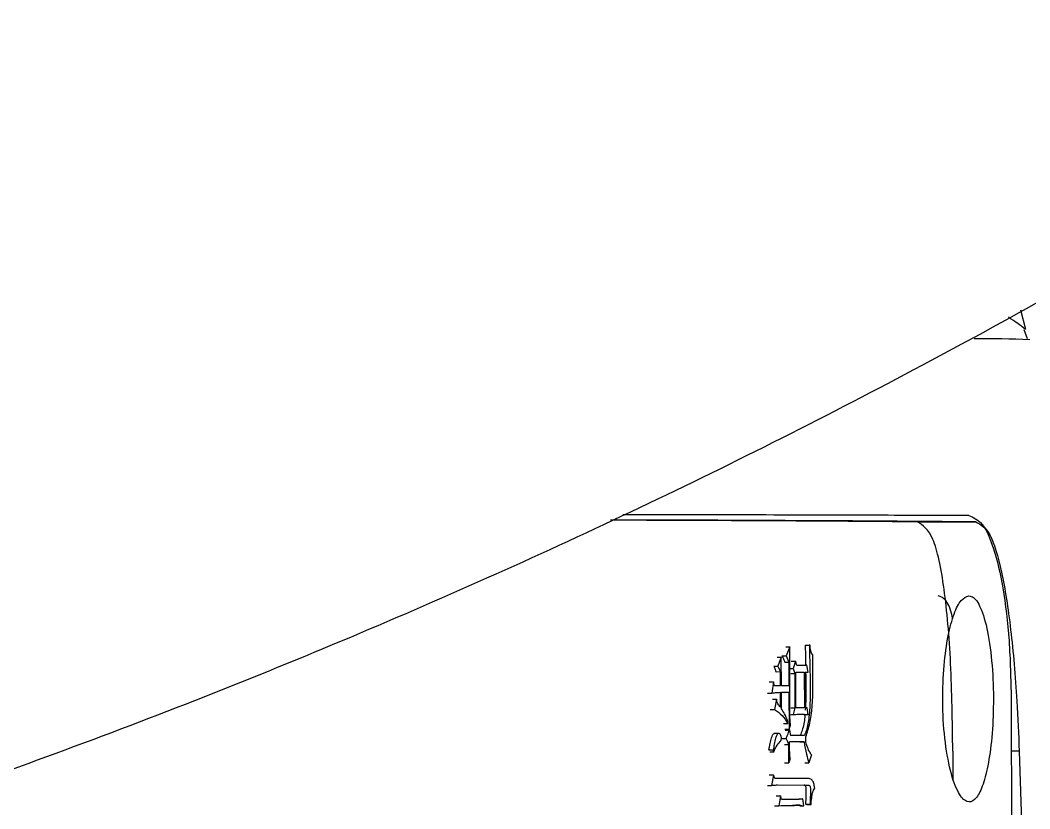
# Model space of a CAD drawing. Header units: millimetres. Extents: x 2312 to 3992, y 755 to 1943.
# Drawn here: x 2954.13 to 2976.19, y 970.49 to 987.7 of the extents above; entities that cross this region are included whole.
import ezdxf

# ---------------------------------------------------------------- set-up
doc = ezdxf.new("R2010")
doc.units = ezdxf.units.MM

msp = doc.modelspace()

# ---------------------------------------------------------------- linework, layer by layer
at = {"color": 7, "linetype": 'Continuous', "lineweight": 25}
for p, q in [((2976.1, 980.949), (2975.993, 981.372)), ((2976.14, 980.746), (2976.064, 980.941)), ((2973.738, 976.75), (2975.012, 976.751)), ((2971.284, 974.055), (2971.373, 974.055)), ((2971.389, 974.055), (2971.373, 974.055)), ((2970.947, 974.024), (2970.867, 973.829)), ((2970.867, 973.829), (2970.928, 973.688)), ((2970.95, 972.531), (2970.947, 974.024)), ((2970.761, 973.797), (2970.687, 973.603)), ((2970.762, 973.17), (2970.761, 973.797)), ((2970.928, 973.688), (2970.929, 973.169)), ((2971.069, 973.71), (2971.017, 973.548)), ((2971.097, 973.612), (2971.069, 973.71)), ((2971.35, 973.471), (2971.319, 973.623)), ((2970.741, 973.473), (2970.651, 973.472)), ((2970.687, 973.603), (2970.741, 973.473)), ((2970.741, 973.17), (2970.741, 973.473)), ((2970.948, 973.547), (2971.017, 973.548)), ((2971.017, 973.548), (2971.057, 973.439)), ((2971.057, 973.439), (2971.058, 972.693)), ((2971.077, 973.472), (2971.264, 973.471)), ((2971.078, 972.693), (2971.077, 973.472)), ((2971.175, 973.471), (2971.264, 973.471)), ((2971.264, 973.471), (2971.265, 972.693)), ((2971.284, 973.471), (2971.35, 973.471)), ((2971.285, 972.692), (2971.284, 973.471)), ((2971.284, 973.471), (2971.35, 973.471)), ((2970.589, 973.257), (2970.552, 973.008)), ((2970.614, 973.17), (2970.589, 973.257)), ((2970.741, 973.17), (2970.614, 973.17)), ((2970.929, 973.169), (2970.762, 973.17)), ((2970.742, 972.705), (2970.742, 973.029)), ((2970.762, 973.029), (2970.929, 973.029)), ((2970.763, 972.672), (2970.762, 973.029)), ((2970.839, 973.028), (2970.929, 973.029)), ((2970.929, 973.029), (2970.93, 972.228)), ((2970.566, 972.878), (2970.656, 972.878)), ((2970.656, 972.878), (2970.611, 972.651)), ((2975.784, 972.882), (2975.845, 935.882)), ((2970.521, 972.651), (2970.611, 972.651)), ((2970.969, 972.693), (2971.058, 972.693)), ((2971.058, 972.693), (2971.022, 972.542)), ((2971.265, 972.693), (2971.078, 972.693)), ((2971.256, 972.541), (2971.189, 972.547)), ((2971.328, 972.692), (2971.285, 972.692)), ((2971.348, 972.541), (2971.328, 972.692)), ((2970.811, 972.347), (2970.902, 972.347)), ((2970.902, 972.347), (2970.906, 972.39)), ((2970.93, 972.228), (2970.962, 972.315)), ((2970.697, 972.13), (2970.607, 972.13)), ((2970.841, 972.228), (2970.93, 972.228)), ((2971.266, 972.087), (2970.963, 972.087)), ((2970.779, 972.023), (2970.87, 972.023)), ((2970.923, 971.493), (2970.923, 971.893)), ((2971.258, 971.946), (2970.943, 971.947)), ((2970.943, 971.795), (2970.943, 971.947)), ((2971.169, 971.946), (2971.258, 971.946)), ((2970.509, 971.731), (2970.6, 971.731)), ((2974.508, 971.741), (2974.508, 971.098)), ((2975.959, 971.742), (2975.786, 971.742)), ((2975.959, 971.742), (2977.226, 934.742)), ((2970.834, 971.492), (2970.923, 971.493)), ((2971.276, 971.491), (2971.365, 971.492)), ((2970.588, 971.223), (2970.547, 970.996)), ((2970.617, 971.147), (2970.588, 971.223)), ((2971.37, 971.145), (2970.617, 971.147)), ((2970.675, 971.006), (2971.355, 971.005)), ((2971.263, 971.005), (2971.355, 971.005)), ((2970.741, 970.768), (2970.705, 970.552)), ((2970.766, 970.692), (2970.741, 970.768)), ((2971.142, 970.692), (2970.766, 970.692)), ((2971.082, 970.562), (2971.038, 970.561)), ((2971.174, 970.562), (2971.084, 970.562)), ((2971.168, 970.55), (2971.257, 970.551)), ((2971.174, 970.562), (2971.257, 970.551)), ((2971.257, 970.551), (2971.233, 970.702)), ((2971.391, 970.583), (2971.302, 970.583)), ((2971.321, 970.583), (2971.41, 970.583)), ((2971.41, 970.583), (2971.391, 970.583))]:
    msp.add_line(p, q, dxfattribs=at)
at = {"color": 7, "linetype": 'Continuous', "lineweight": 25, "flags": 128}
for points in [[(2970.776, 973.829), (2970.827, 973.829), (2970.867, 973.829)], [(2970.858, 974.024), (2970.907, 974.024), (2970.947, 974.024)], [(2970.671, 973.797), (2970.721, 973.797), (2970.761, 973.797)], [(2970.838, 973.688), (2970.888, 973.688), (2970.928, 973.688)], [(2970.979, 973.71), (2971.028, 973.71), (2971.069, 973.71)], [(2971.23, 973.622), (2971.278, 973.623), (2971.319, 973.623)], [(2970.597, 973.602), (2970.647, 973.602), (2970.687, 973.603)], [(2970.968, 973.439), (2971.017, 973.439), (2971.057, 973.439)], [(2970.499, 973.256), (2970.549, 973.256), (2970.589, 973.257)], [(2970.462, 973.008), (2970.512, 973.008), (2970.552, 973.008)], [(2970.95, 972.541), (2970.982, 972.542), (2971.022, 972.542)], [(2971.348, 972.541), (2971.297, 972.541), (2971.259, 972.541)], [(2970.849, 972.206), (2970.898, 972.206), (2970.938, 972.207)], [(2970.938, 972.207), (2970.948, 972.162), (2970.955, 972.125), (2970.963, 972.087)], [(2970.833, 971.893), (2970.883, 971.893), (2970.923, 971.893)], [(2970.583, 971.764), (2970.56, 971.764), (2970.536, 971.764), (2970.493, 971.764)], [(2970.588, 971.223), (2970.537, 971.223), (2970.498, 971.223)], [(2970.457, 970.996), (2970.507, 970.996), (2970.547, 970.996)], [(2970.652, 970.768), (2970.701, 970.768), (2970.741, 970.768)], [(2970.614, 970.552), (2970.665, 970.552), (2970.705, 970.552)], [(2971.144, 970.702), (2971.193, 970.702), (2971.233, 970.702)]]:
    msp.add_lwpolyline(points, dxfattribs=at)
at = {"color": 7, "linetype": 'Continuous', "lineweight": 25}
for centre, radius, start, end in [((2975.08, 956.368), 24.382, 87.3911, 90.2506), ((2963.312, -516.946), 1493.743, 89.551212, 89.852134)]:
    msp.add_arc(centre, radius, start, end, dxfattribs=at)
for points, knots in [([(3054.141, 1110.538), (3054.16, 1111.788), (3054.214, 1115.346), (3054.058, 1121.211), (3053.573, 1128.116), (3052.77, 1134.992), (3051.655, 1141.824), (3050.229, 1148.598), (3048.496, 1155.3), (3046.458, 1161.916), (3044.121, 1168.432), (3041.489, 1174.835), (3038.567, 1181.11), (3035.362, 1187.246), (3031.88, 1193.23), (3028.129, 1199.048), (3024.117, 1204.689), (3019.851, 1210.141), (3015.341, 1215.392), (3010.595, 1220.433), (3005.625, 1225.251), (3000.44, 1229.838), (2995.051, 1234.183), (2989.47, 1238.278), (2983.707, 1242.114), (2977.775, 1245.683), (2971.687, 1248.977), (2965.455, 1251.99), (2959.091, 1254.716), (2952.61, 1257.149), (2946.025, 1259.283), (2939.349, 1261.114), (2932.596, 1262.639), (2925.781, 1263.854), (2918.918, 1264.757), (2912.021, 1265.346), (2905.103, 1265.619), (2898.181, 1265.577), (2891.268, 1265.218), (2884.378, 1264.545), (2877.526, 1263.558), (2870.726, 1262.259), (2863.993, 1260.651), (2857.34, 1258.738), (2850.782, 1256.523), (2844.331, 1254.011), (2838.002, 1251.207), (2831.807, 1248.117), (2825.759, 1244.748), (2819.872, 1241.106), (2814.157, 1237.2), (2808.626, 1233.037), (2803.291, 1228.626), (2798.163, 1223.976), (2793.252, 1219.096), (2788.569, 1213.998), (2784.124, 1208.691), (2779.925, 1203.187), (2775.982, 1197.497), (2772.303, 1191.634), (2768.895, 1185.608), (2765.765, 1179.433), (2762.921, 1173.122), (2760.368, 1166.687), (2758.111, 1160.143), (2756.154, 1153.503), (2754.503, 1146.78), (2753.161, 1139.989), (2752.13, 1133.143), (2751.412, 1126.258), (2751.009, 1119.347), (2750.922, 1112.425), (2751.151, 1105.506), (2751.695, 1098.605), (2752.554, 1091.736), (2753.726, 1084.913), (2755.207, 1078.151), (2756.995, 1071.464), (2759.087, 1064.865), (2761.478, 1058.368), (2764.163, 1051.987), (2767.136, 1045.736), (2770.391, 1039.626), (2773.922, 1033.672), (2777.721, 1027.885), (2781.78, 1022.277), (2786.09, 1016.86), (2790.643, 1011.646), (2795.43, 1006.645), (2800.44, 1001.867), (2805.662, 997.323), (2811.086, 993.022), (2816.702, 988.973), (2822.495, 985.185), (2828.456, 981.665), (2834.571, 978.421), (2840.828, 975.459), (2847.214, 972.785), (2853.715, 970.406), (2860.317, 968.326), (2867.008, 966.55), (2873.773, 965.08), (2880.598, 963.921), (2887.468, 963.075), (2894.37, 962.543), (2901.29, 962.326), (2908.211, 962.426), (2915.122, 962.841), (2922.005, 963.571), (2928.849, 964.614), (2935.638, 965.969), (2942.358, 967.632), (2948.994, 969.6), (2955.535, 971.869), (2961.965, 974.434), (2968.271, 977.289), (2974.44, 980.43), (2980.459, 983.849), (2986.317, 987.538), (2991.999, 991.492), (2997.496, 995.7), (3002.795, 1000.155), (3007.884, 1004.847), (3012.755, 1009.767), (3017.396, 1014.903), (3021.797, 1020.246), (3025.951, 1025.785), (3029.847, 1031.507), (3033.478, 1037.4), (3036.836, 1043.454), (3039.915, 1049.654), (3042.707, 1055.989), (3045.208, 1062.444), (3047.411, 1069.007), (3049.312, 1075.663), (3050.908, 1082.399), (3052.195, 1089.201), (3053.17, 1096.055), (3053.818, 1102.825), (3054.069, 1107.659), (3054.132, 1110.191), (3054.141, 1110.538)], [0, 0, 0, 0, 0.00394, 0.011205, 0.01847, 0.025736, 0.033001, 0.040266, 0.047531, 0.054797, 0.062062, 0.069327, 0.076593, 0.083858, 0.091123, 0.098389, 0.105654, 0.112919, 0.120185, 0.12745, 0.134715, 0.141981, 0.149246, 0.156511, 0.163777, 0.171042, 0.178307, 0.185573, 0.192838, 0.200103, 0.207369, 0.214634, 0.221899, 0.229165, 0.23643, 0.243695, 0.250961, 0.258226, 0.265491, 0.272757, 0.280022, 0.287287, 0.294553, 0.301818, 0.309083, 0.316349, 0.323614, 0.330879, 0.338145, 0.34541, 0.352675, 0.35994, 0.367206, 0.374471, 0.381736, 0.389002, 0.396267, 0.403532, 0.410798, 0.418063, 0.425328, 0.432594, 0.439859, 0.447124, 0.45439, 0.461655, 0.46892, 0.476186, 0.483451, 0.490716, 0.497982, 0.505247, 0.512512, 0.519778, 0.527043, 0.534308, 0.541574, 0.548839, 0.556104, 0.56337, 0.570635, 0.5779, 0.585166, 0.592431, 0.599696, 0.606962, 0.614227, 0.621492, 0.628758, 0.636023, 0.643288, 0.650554, 0.657819, 0.665084, 0.67235, 0.679615, 0.68688, 0.694146, 0.701411, 0.708676, 0.715941, 0.723207, 0.730472, 0.737737, 0.745003, 0.752268, 0.759533, 0.766799, 0.774064, 0.781329, 0.788595, 0.79586, 0.803125, 0.810391, 0.817656, 0.824921, 0.832187, 0.839452, 0.846717, 0.853983, 0.861248, 0.868513, 0.875779, 0.883044, 0.890309, 0.897575, 0.90484, 0.912105, 0.919371, 0.926636, 0.933901, 0.941167, 0.948432, 0.955697, 0.962963, 0.970228, 0.977493, 0.984759, 0.992024, 0.998907, 1, 1, 1, 1]), ([(2976.094, 980.953), (2976.078, 980.966), (2976.046, 980.994), (2975.908, 981.096), (2975.745, 981.206), (2975.724, 981.22)], [0, 0, 0, 0, 0.450002, 0.932097, 1, 1, 1, 1]), ([(2973.738, 976.75), (2973.152, 976.755), (2971.979, 976.765), (2969.659, 976.777), (2967.735, 976.784), (2967.033, 976.787)], [0, 0, 0, 0, 0.388327, 0.776655, 1, 1, 1, 1]), ([(2974.856, 976.887), (2974.715, 976.887), (2974.009, 976.89), (2972.486, 976.896), (2970.104, 976.902), (2968.199, 976.905), (2967.296, 976.906)], [0, 0, 0, 0, 0.07928, 0.396663, 0.714028, 1, 1, 1, 1]), ([(2974.508, 971.741), (2974.499, 972.397), (2974.481, 973.708), (2974.333, 975.361), (2974.092, 976.52), (2973.856, 976.674), (2973.738, 976.75)], [0, 0, 0, 0, 0.249988, 0.499774, 0.749448, 1, 1, 1, 1]), ([(2974.856, 976.887), (2974.956, 976.849), (2975.156, 976.773), (2975.413, 976.191), (2975.617, 975.315), (2975.755, 974.17), (2975.774, 973.313), (2975.784, 972.882)], [0, 0, 0, 0, 0.1867447, 0.3737441, 0.5698854, 0.7839076, 1, 1, 1, 1]), ([(2975.012, 976.751), (2975.116, 976.695), (2975.324, 976.582), (2975.583, 975.717), (2975.782, 974.445), (2975.904, 973.038), (2975.943, 972.11), (2975.959, 971.742)], [0, 0, 0, 0, 0.214798, 0.429591, 0.64445, 0.858946, 1, 1, 1, 1]), ([(2974.509, 974.632), (2974.493, 974.699), (2974.435, 974.939), (2974.315, 975.101), (2974.219, 975.126), (2974.186, 975.135)], [0, 0, 0, 0, 0.201823, 0.726878, 1, 1, 1, 1]), ([(2974.859, 975.137), (2974.802, 975.116), (2974.688, 975.075), (2974.529, 974.754), (2974.397, 974.266), (2974.306, 973.607), (2974.275, 972.827), (2974.321, 972.013), (2974.444, 971.301), (2974.619, 970.815), (2974.809, 970.608), (2974.987, 970.654), (2975.142, 970.909), (2975.269, 971.349), (2975.361, 971.962), (2975.404, 972.714), (2975.384, 973.53), (2975.295, 974.287), (2975.148, 974.844), (2974.992, 975.105), (2974.893, 975.128), (2974.859, 975.137)], [0, 0, 0, 0, 0.046279, 0.092724, 0.141724, 0.195202, 0.253702, 0.315281, 0.376932, 0.43439, 0.485836, 0.533043, 0.57924, 0.627325, 0.679266, 0.736373, 0.797512, 0.859391, 0.918431, 0.971633, 1, 1, 1, 1]), ([(2971.373, 974.055), (2971.376, 973.935), (2971.387, 973.551), (2971.397, 973.027), (2971.377, 972.515), (2971.325, 972.239), (2971.281, 972.124), (2971.266, 972.086)], [0, 0, 0, 0, 0.176102, 0.564603, 0.766922, 0.923793, 1, 1, 1, 1]), ([(2971.281, 974.055), (2971.286, 973.935), (2971.291, 973.791), (2971.292, 973.647), (2971.292, 973.623)], [0, 0, 0, 0, 0.832677, 1, 1, 1, 1]), ([(2971.447, 973.849), (2971.438, 973.858), (2971.42, 973.876), (2971.399, 973.954), (2971.393, 974.016), (2971.389, 974.055)], [0, 0, 0, 0, 0.267154, 0.547116, 1, 1, 1, 1]), ([(2970.776, 973.829), (2970.786, 973.806), (2970.806, 973.759), (2970.827, 973.712), (2970.837, 973.688)], [0, 0, 0, 0, 0.5, 1, 1, 1, 1]), ([(2971.42, 971.664), (2971.404, 971.688), (2971.367, 971.744), (2971.329, 971.836), (2971.303, 971.91), (2971.294, 971.957), (2971.293, 972.006), (2971.306, 972.097), (2971.362, 972.246), (2971.458, 972.664), (2971.445, 973.255), (2971.447, 973.697), (2971.447, 973.849)], [0, 0, 0, 0, 0.056836, 0.13451, 0.160696, 0.17921, 0.197944, 0.220552, 0.296632, 0.448409, 0.809055, 1, 1, 1, 1]), ([(2971.319, 973.623), (2971.283, 973.619), (2971.229, 973.614), (2971.155, 973.613), (2971.116, 973.612), (2971.097, 973.612)], [0, 0, 0, 0, 0.482176, 0.741075, 1, 1, 1, 1]), ([(2970.597, 973.602), (2970.601, 973.59), (2970.611, 973.567), (2970.629, 973.523), (2970.642, 973.492), (2970.65, 973.472)], [0, 0, 0, 0, 0.275204, 0.550407, 1, 1, 1, 1]), ([(2971.293, 973.471), (2971.299, 973.28), (2971.307, 973.001), (2971.288, 972.726), (2971.282, 972.639)], [0, 0, 0, 0, 0.6848298, 1, 1, 1, 1]), ([(2970.552, 973.008), (2970.571, 973.013), (2970.609, 973.023), (2970.673, 973.028), (2970.717, 973.029), (2970.742, 973.029)], [0, 0, 0, 0, 0.301938, 0.603838, 1, 1, 1, 1]), ([(2970.742, 972.705), (2970.723, 972.727), (2970.696, 972.758), (2970.665, 972.818), (2970.659, 972.858), (2970.656, 972.878)], [0, 0, 0, 0, 0.55151, 0.77279, 1, 1, 1, 1]), ([(2970.611, 972.651), (2970.669, 972.616), (2970.774, 972.554), (2970.862, 972.411), (2970.902, 972.347)], [0, 0, 0, 0, 0.555082, 1, 1, 1, 1]), ([(2970.906, 972.39), (2970.881, 972.45), (2970.838, 972.556), (2970.785, 972.637), (2970.763, 972.672)], [0, 0, 0, 0, 0.5632806, 1, 1, 1, 1]), ([(2970.962, 972.315), (2970.958, 972.354), (2970.951, 972.426), (2970.95, 972.499), (2970.95, 972.531)], [0, 0, 0, 0, 0.558835, 1, 1, 1, 1]), ([(2971.022, 972.542), (2971.061, 972.546), (2971.136, 972.553), (2971.244, 972.552), (2971.313, 972.545), (2971.348, 972.541)], [0, 0, 0, 0, 0.357248, 0.678403, 1, 1, 1, 1]), ([(2971.122, 972.55), (2971.131, 972.55), (2971.149, 972.551), (2971.177, 972.549), (2971.19, 972.549)], [0, 0, 0, 0, 0.522941, 1, 1, 1, 1]), ([(2971.277, 972.548), (2971.276, 972.528), (2971.27, 972.402), (2971.232, 972.24), (2971.189, 972.124), (2971.175, 972.086)], [0, 0, 0, 0, 0.109502, 0.70952, 1, 1, 1, 1]), ([(2970.492, 971.764), (2970.501, 971.812), (2970.516, 971.907), (2970.541, 972.019), (2970.567, 972.089), (2970.587, 972.123), (2970.601, 972.126), (2970.606, 972.128)], [0, 0, 0, 0, 0.330685, 0.64454, 0.796558, 0.91742, 1, 1, 1, 1]), ([(2970.6, 971.731), (2970.615, 971.769), (2970.655, 971.865), (2970.712, 971.926), (2970.75, 971.968), (2970.758, 971.988), (2970.763, 972.006), (2970.765, 972.028), (2970.763, 972.048), (2970.757, 972.074), (2970.744, 972.102), (2970.726, 972.127), (2970.703, 972.134), (2970.681, 972.124), (2970.657, 972.089), (2970.631, 972.014), (2970.605, 971.9), (2970.591, 971.809), (2970.583, 971.764)], [0, 0, 0, 0, 0.132576, 0.339199, 0.368942, 0.383767, 0.408892, 0.423885, 0.438973, 0.45932, 0.498147, 0.542368, 0.587069, 0.63299, 0.675109, 0.75468, 0.876187, 1, 1, 1, 1]), ([(2970.87, 972.023), (2970.879, 972.047), (2970.895, 972.09), (2970.918, 972.152), (2970.931, 972.188), (2970.938, 972.207)], [0, 0, 0, 0, 0.403163, 0.701581, 1, 1, 1, 1]), ([(2970.923, 971.893), (2970.918, 971.905), (2970.908, 971.929), (2970.89, 971.972), (2970.878, 972.003), (2970.87, 972.023)], [0, 0, 0, 0, 0.275028, 0.550056, 1, 1, 1, 1]), ([(2971.258, 971.946), (2971.274, 971.853), (2971.301, 971.689), (2971.346, 971.552), (2971.365, 971.492)], [0, 0, 0, 0, 0.564353, 1, 1, 1, 1]), ([(2970.6, 971.731), (2970.598, 971.734), (2970.595, 971.741), (2970.589, 971.752), (2970.585, 971.76), (2970.583, 971.764)], [0, 0, 0, 0, 0.2528387, 0.6263951, 1, 1, 1, 1]), ([(2970.956, 971.579), (2970.951, 971.619), (2970.944, 971.69), (2970.943, 971.763), (2970.943, 971.795)], [0, 0, 0, 0, 0.558835, 1, 1, 1, 1]), ([(2971.42, 971.664), (2971.411, 971.636), (2971.393, 971.578), (2971.375, 971.52), (2971.365, 971.492)], [0, 0, 0, 0, 0.500034, 1, 1, 1, 1]), ([(2970.956, 971.579), (2970.951, 971.567), (2970.943, 971.546), (2970.933, 971.517), (2970.926, 971.501), (2970.923, 971.493)], [0, 0, 0, 0, 0.428361, 0.71418, 1, 1, 1, 1]), ([(2970.547, 970.996), (2970.561, 970.998), (2970.59, 971.002), (2970.633, 971.005), (2970.661, 971.006), (2970.675, 971.006)], [0, 0, 0, 0, 0.331886, 0.665867, 1, 1, 1, 1]), ([(2971.299, 970.583), (2971.301, 970.653), (2971.304, 970.752), (2971.307, 970.876), (2971.306, 970.945), (2971.294, 970.984), (2971.28, 971.002), (2971.27, 971.003), (2971.263, 971.005)], [0, 0, 0, 0, 0.434977, 0.605925, 0.774415, 0.837734, 0.899003, 1, 1, 1, 1]), ([(2971.355, 971.005), (2971.361, 971.004), (2971.372, 971.002), (2971.385, 970.985), (2971.395, 970.952), (2971.398, 970.901), (2971.397, 970.831), (2971.395, 970.725), (2971.392, 970.638), (2971.391, 970.583)], [0, 0, 0, 0, 0.101022, 0.16229, 0.225577, 0.345591, 0.4673, 0.658589, 1, 1, 1, 1]), ([(2971.491, 970.94), (2971.485, 970.974), (2971.472, 971.042), (2971.431, 971.134), (2971.393, 971.141), (2971.37, 971.145)], [0, 0, 0, 0, 0.292444, 0.574659, 1, 1, 1, 1]), ([(2971.41, 970.583), (2971.415, 970.631), (2971.422, 970.71), (2971.437, 970.817), (2971.459, 970.895), (2971.481, 970.925), (2971.491, 970.94)], [0, 0, 0, 0, 0.348257, 0.572012, 0.789055, 1, 1, 1, 1]), ([(2970.705, 970.552), (2970.778, 970.556), (2970.888, 970.561), (2971.044, 970.562), (2971.126, 970.562), (2971.174, 970.562)], [0, 0, 0, 0, 0.462622, 0.693931, 1, 1, 1, 1]), ([(2970.895, 970.559), (2970.922, 970.56), (2970.974, 970.561), (2971.046, 970.561), (2971.05, 970.562), (2971.051, 970.562)], [0, 0, 0, 0, 0.439941, 0.862008, 1, 1, 1, 1]), ([(2971.233, 970.702), (2971.225, 970.701), (2971.209, 970.698), (2971.179, 970.694), (2971.156, 970.693), (2971.142, 970.692)], [0, 0, 0, 0, 0.2577224, 0.5154519, 1, 1, 1, 1])]:
    msp.add_open_spline(points, degree=3, knots=knots, dxfattribs=at)

doc.saveas('drawing.dxf')
